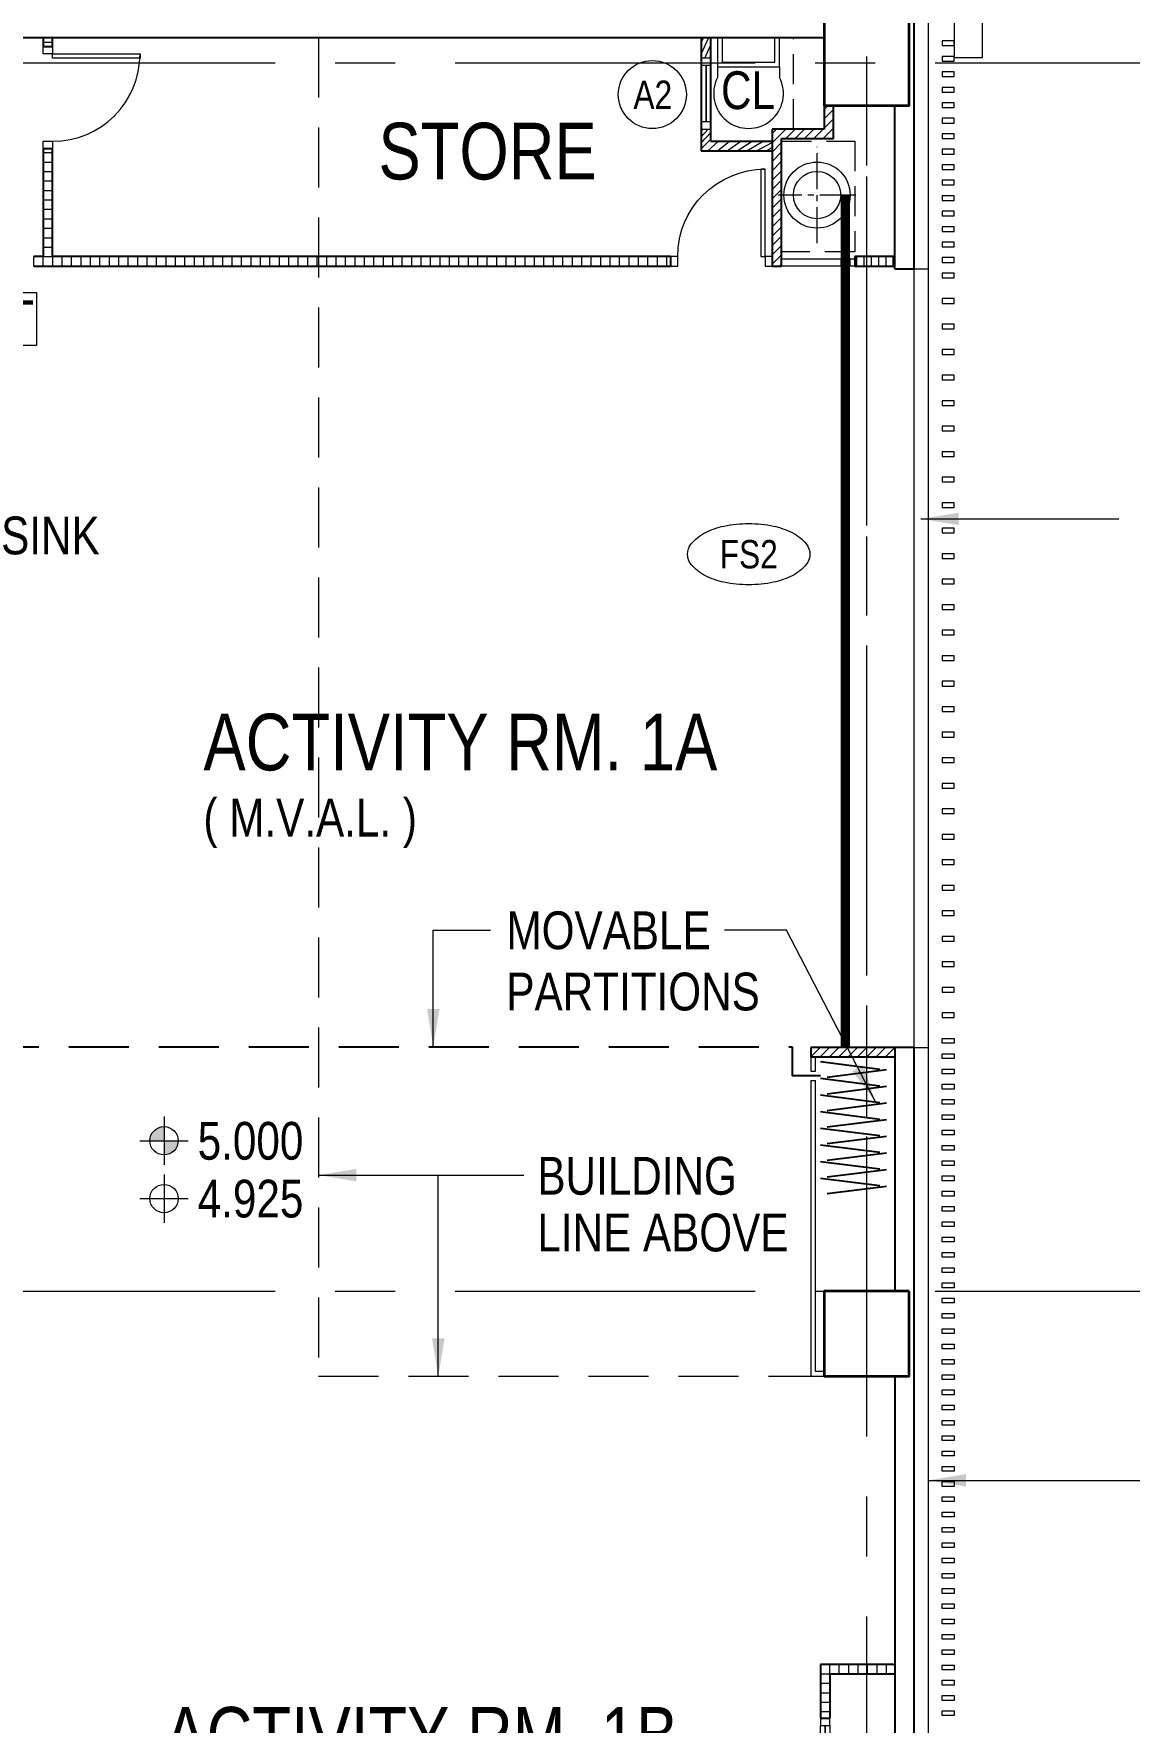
# Model space of a CAD drawing. Header units: millimetres. Extents: x 833576263 to 1668046980, y 817519639 to 1636103653.
# Drawn here: x 834056575 to 834068169, y 818042365 to 818060235 of the extents above; entities that cross this region are included whole.
import ezdxf
from ezdxf.enums import TextEntityAlignment as Align

# ---------------------------------------------------------------- set-up
doc = ezdxf.new("R2010")
doc.units = ezdxf.units.MM
doc.header["$LTSCALE"] = 100
doc.header["$MEASUREMENT"] = 0
for name, pattern in [('R_P_Grid$0$CENTER', [50.800000000000004, 31.75, -6.35, 6.35, -6.35]), ('R_P_LG$0$CENTER2', [28.575000000000003, 19.05, -3.175, 3.175, -3.175]), ('R_P_LG$0$DASHDOT2', [12.7, 6.35, -3.175, 0, -3.175]), ('R_P_LG$0$HIDDEN', [9.524999999999999, 6.35, -3.175]), ('R_P_LG$0$HIDDEN2', [4.762499999999999, 3.175, -1.5875])]:
    doc.linetypes.add(name, pattern=pattern)
for name, color, linetype, lineweight in [('R_P_Grid$0$RDA0251', 1, 'R_P_Grid$0$CENTER', 18), ('R_P_Grid$0$RDA0251-LG', 6, 'R_P_Grid$0$CENTER', 18), ('R_P_LG$0$RDA0321', 7, 'Continuous', 18), ('R_P_LG$0$RDA0322', 1, 'Continuous', 18), ('R_P_LG$0$RDA04011', 4, 'Continuous', 25), ('R_P_LG$0$RDA04031', 3, 'Continuous', 25), ('R_P_LG$0$RDA0505', 1, 'Continuous', 18), ('R_P_LG$0$RDA0506', 7, 'Continuous', 18), ('R_P_LG$0$RDA0621', 7, 'Continuous', 13), ('R_P_LG$0$RDA0624', 7, 'Continuous', 13), ('R_P_LG$0$RDA2141', 6, 'Continuous', 13), ('R_P_LG$0$RDA2142', 1, 'Continuous', 18), ('R_P_LG$0$RDA2202', 3, 'Continuous', 25), ('R_P_LG$0$RDA2203', 11, 'Continuous', 25), ('R_P_LG$0$RDA2301', 7, 'Continuous', 18), ('R_P_LG$0$RDA2302', 7, 'R_P_LG$0$HIDDEN', 18), ('R_P_LG$0$RDA2461', 7, 'Continuous', 18), ('R_P_LG$0$RDA2804S', 2, 'Continuous', 35), ('R_P_LG$0$RDA3151', 1, 'Continuous', 18), ('R_P_LG$0$RDA4701', 7, 'Continuous', 18), ('R_P_LG$0$RDA5801', 1, 'Continuous', 18), ('R_P_LG$0$RDA7101', 1, 'Continuous', 18), ('R_P_LG$0$RDA7202', 1, 'Continuous', 13)]:
    doc.layers.add(name, color=color, linetype=linetype, lineweight=lineweight)
doc.layers.add('X-REF', color=7, linetype='Continuous')
doc.styles.add('R_P_LG$0$Arial', font='arial.ttf', dxfattribs={"width": 0.8})
doc.styles.add('R_P_LG$0$Arial_3', font='arial.ttf', dxfattribs={"width": 0.8, "height": 800})
doc.styles.add('R_P_LG$0$romans', font='arial.ttf', dxfattribs={"width": 0.8})
doc.dimstyles.new('R_P_LG$0$M_200LA', dxfattribs={"dimscale": 200, "dimtxt": 2.5, "dimasz": 2, "dimexe": 0.8, "dimexo": 0, "dimgap": 0.75, "dimtad": 1, "dimdec": 0, "dimrnd": 1, "dimzin": 12, "dimdsep": 46, "dimtxsty": 'R_P_LG$0$romans', "dimcen": 2, "dimdle": 1, "dimclrd": 7, "dimclre": 7, "dimclrt": 4, "dimaunit": 1, "dimadec": 3, "dimazin": 0, "dimtfac": 1, "dimtdec": 0, "dimtix": 1, "dimtmove": 2, "dimatfit": 3, "dimfxl": 1, "dimtolj": 1, "dimlwd": 18, "dimlwe": 18, "dimarcsym": 0})
pattern_1 = [(45, (0, 0), (-49.49747468305833, 49.49747468305833), [])]

# ---------------------------------------------------------------- blocks, each defined once
blk = doc.blocks.new('R_P_Grid')
at = {"layer": 'R_P_Grid$0$RDA0251'}
for p, q in [((833964515, 818059926.6999925), (834072885.222222, 818059926.6999925)), ((833964515, 818046926.6999925), (834072885.2222219, 818046926.6999925))]:
    blk.add_line(p, q, dxfattribs=at)
at = {"layer": 'R_P_Grid$0$RDA0251-LG'}
blk.add_line((834065389.9999967, 818124763.3666668), (834065389.9999964, 818022877.1783665), dxfattribs=at)
blk = doc.blocks.new('R_P_LG$0$P46A_Door-Passage-Single-Flush-with-Vision-Panel - 925 x 2500mm-5915135-LG_F _5_000 Mpd_')
at = {"layer": 'R_P_LG$0$RDA3151'}
for p, q in [((-537.4999999847263, 18.65000000149012), (-462.499999980256, 18.65000000149012)), ((-537.4999999847263, -81.35000005178154), (-537.4999999847263, 18.65000000149012)), ((-462.499999980256, 18.65000000149012), (-462.499999980256, -81.35000005178154)), ((462.499999980256, 18.65000000149012), (537.4999999847263, 18.65000000149012)), ((462.499999980256, -81.35000005178154), (462.499999980256, 18.65000000149012)), ((537.4999999847263, 18.65000000149012), (537.4999999847263, -81.35000005178154)), ((-462.499999980256, -81.35000005178154), (-537.4999999847263, -81.35000005178154)), ((417.5000000059605, -81.35000005178154), (462.499999980256, -81.35000005178154)), ((417.5000000059605, -1006.350000012294), (417.5000000059605, -81.35000005178154)), ((537.4999999847263, -81.35000005178154), (462.499999980256, -81.35000005178154)), ((462.499999980256, -81.35000005178154), (462.499999980256, -1006.350000012294)), ((462.499999980256, -1006.350000012294), (417.5000000059605, -1006.350000012294))]:
    blk.add_line(p, q, dxfattribs=at)
blk.add_arc((462.499999980256, -81.35000005178154), 924.999999960512, 180, 269.9999999999996, dxfattribs=at)
blk = doc.blocks.new('R_P_LG$0$P46A_Symb_EXIT')
at = {"layer": 'R_P_LG$0$RDA7101'}
for p, q in [((-2.611913008149713, -0.9940047366544604), (-2.611913008149713, 1.805995251983404)), ((-2.611913008149713, 1.805995251983404), (3.199999989476055, 1.805995251983404)), ((3.199999989476055, 1.805995251983404), (3.199999989476055, -0.9940047366544604)), ((3.199999989476055, -0.9940047366544604), (-2.611913008149713, -0.9940047366544604))]:
    blk.add_line(p, q, dxfattribs=at)
at = {"layer": 'R_P_LG$0$RDA7101', "insert": (-1.890231524128467, 1.387825770769268), "char_height": 2, "width": 6.156960000000001, "attachment_point": 1, "style": 'R_P_LG$0$Arial_3'}
blk.add_mtext('EXIT', dxfattribs=at)
blk = doc.blocks.new('R_P_LG$0$LMark-FFL-1')
h = blk.add_hatch(color=256)
h.paths.add_polyline_path([(0, 0.75, 0.4142135623730951), (-0.75, 0), (3.637978807091713e-12, 7.275957614183426e-12)])
h.paths.add_polyline_path([(0.75, 0), (0, 0), (0, -0.75, 0.4142135623730951)])
for p, q in [((0, 1.279999999998836), (0, -1.279999999998836)), ((-1.280000000002474, 0), (1.279999999998836, 0))]:
    blk.add_line(p, q)
blk.add_circle((0, 0), 0.75)
at = {"color": 7, "style": 'R_P_LG$0$romans', "width": 0.8}
blk.add_attdef('FFL', (1.029999999998836, 1.029999999998836), '', height=2, dxfattribs=at)
blk = doc.blocks.new('R_P_LG$0$LMark-SFL-1')
for p, q in [((4.656612873077393e-10, 1.28000000026077), (4.656612873077393e-10, -1.279999999795109)), ((-1.279999999795109, 0), (1.28000000026077, 0))]:
    blk.add_line(p, q)
blk.add_circle((4.656612873077393e-10, 0), 0.75)
at = {"color": 7, "style": 'R_P_LG$0$romans', "width": 0.8}
blk.add_attdef('SFL', (1.03000000026077, 1.03000000026077), '', height=2, dxfattribs=at)
blk = doc.blocks.new('R_P_LG$0$A$C439F6EF7')
at = {"layer": 'R_P_LG$0$RDA2461'}
for p, q in [((0, 312.7250021696091), (-1.192092895507812e-07, 425.0499405860901)), ((656.3203226327896, 312.7250022888184), (656.3203226327896, 425.0499407052994)), ((656.3203226327896, 312.7250022888184), (0, 312.7250021696091)), ((0, 312.7250021696091), (0, 0)), ((606.3203226327896, 262.7250022888184), (50, 262.7250021696091)), ((50, 262.7250021696091), (50, 0)), ((606.3203226327896, 1.192092895507812e-07), (606.3203226327896, 262.7250022888184)), ((656.3203226327896, 1.192092895507812e-07), (656.3203226327896, 312.7250022888184)), ((0, 0), (50, 0)), ((606.3203226327896, 1.192092895507812e-07), (656.3203226327896, 1.192092895507812e-07))]:
    blk.add_line(p, q, dxfattribs=at)
blk.add_arc((328.1601612567902, 594.6344579458237), 369.35744006052, 332.6712756458311, 207.3287243541689, dxfattribs=at)
blk = doc.blocks.new('R_P_LG$0$AP_900_900')
at = {"layer": 'R_P_LG$0$RDA3151'}
for points in [[(-975.0000000581146, -83.65000004321337), (-900.0000000536442, -83.65000004321337), (-900.0000000536442, 16.35000001005828), (-975.0000000581146, 16.35000001005828)], [(-900.0000000536442, -33.65000001657754), (-900.0000000536442, 16.35000001005828), (0, 16.35000001005817), (0, -33.65000001657766)], [(0, -33.65000001657766), (0, 16.35000001005817), (900.0000000536442, 16.35000001005805), (900.0000000536442, -33.65000001657777)], [(900.0000000536442, -83.6500000432136), (975.0000000581146, -83.6500000432136), (975.0000000581146, 16.35000001005805), (900.0000000536442, 16.35000001005805)], [(-900.0000000536442, -83.65000004321337), (-900.0000000536442, -33.65000001657754), (0, -33.65000001657766), (0, -83.65000004321348)], [(0, -83.65000004321348), (0, -33.65000001657766), (900.0000000536442, -33.65000001657777), (900.0000000536442, -83.6500000432136)]]:
    blk.add_lwpolyline(points, close=True, dxfattribs=at)
blk = doc.blocks.new('R_P_LG$0$AP_600')
at = {"layer": 'R_P_LG$0$RDA3151'}
for points in [[(0, 0), (75.0000000044704, 0), (75.0000000044704, 100.0000000532716), (0, 100.0000000532716)], [(75.0000000044704, 50.00000002663582), (75.0000000044704, 100.0000000532716), (675.0000000581146, 100.0000000532715), (675.0000000581146, 50.00000002663571)], [(75.0000000044704, 0), (75.0000000044704, 50.00000002663582), (675.0000000581146, 50.00000002663571), (675.0000000581146, -1.13686837721616e-13)], [(675.0000000581146, -1.13686837721616e-13), (750.000000062585, -1.13686837721616e-13), (750.000000062585, 100.0000000532715), (675.0000000581146, 100.0000000532715)]]:
    blk.add_lwpolyline(points, close=True, dxfattribs=at)
blk = doc.blocks.new('R_P_LG')
at = {"layer": 'R_P_LG$0$RDA0621'}
h = blk.add_hatch(dxfattribs=at)
h.set_pattern_fill('_USER', color=256, scale=70, angle=45, pattern_type=0)
h.set_pattern_definition(pattern_1)
h.paths.add_polyline_path([(834063739.9999973, 818060196.6999964), (834063639.9999974, 818060196.6999964), (834063639.9999974, 818059976.6999966), (834063739.9999973, 818059976.6999966)])
h = blk.add_hatch(dxfattribs=at)
h.set_pattern_fill('_USER', color=256, scale=70, angle=45, pattern_type=0)
h.set_pattern_definition([(45, (834064389.9999973, 818059576.6999929), (-49.49747468305833, 49.49747468305833), [])])
h.paths.add_polyline_path([(834064489.9999973, 818057776.6999923), (834064489.9999973, 818059126.6999923), (834065039.9999965, 818059126.6999923), (834065039.9999965, 818059476.699993), (834064939.9999965, 818059476.699993), (834064939.9999965, 818059226.6999923), (834064389.9999973, 818059226.6999923), (834064389.9999974, 818057776.6999923)])
h = blk.add_hatch(dxfattribs=at)
h.set_pattern_fill('_USER', color=256, scale=70, angle=45, pattern_type=0)
h.set_pattern_definition(pattern_1)
h.paths.add_polyline_path([(834064389.9999973, 818059096.6999965), (834063739.9999973, 818059096.6999965), (834063739.9999971, 818059226.6999965), (834063639.9999973, 818059226.6999965), (834063639.9999974, 818058996.6999965), (834064389.9999973, 818058996.6999965)])
h = blk.add_hatch(dxfattribs=at)
h.set_pattern_fill('_USER', color=256, scale=100, double=1, pattern_type=0)
h.set_pattern_definition([(0, (834056774.999998, 818057876.6999924), (0, 100), []), (90, (834056774.999998, 818057876.6999924), (-100, 6.123233995736766e-15), [])])
h.paths.add_polyline_path([(834063314.9999974, 818057876.6999923), (834056774.999998, 818057876.6999924), (834056774.999998, 818059021.6999948), (834056674.999998, 818059021.6999948), (834056674.999998, 818057876.6999924), (834056574.9999975, 818057876.6999924), (834056574.9999975, 818057776.6999923), (834063314.9999974, 818057776.6999922)])
h = blk.add_hatch(dxfattribs=at)
h.set_pattern_fill('_USER', color=256, scale=70, angle=45, pattern_type=0)
h.set_pattern_definition(pattern_1)
h.paths.add_polyline_path([(834065264.9999971, 818057776.6999924), (834065689.9999973, 818057776.6999924), (834065689.9999973, 818057876.6999923), (834065264.9999971, 818057876.6999923)])
h = blk.add_hatch(dxfattribs=at)
h.set_pattern_fill('_USER', color=256, scale=70, angle=45, pattern_type=0)
h.set_pattern_definition([(45, (834065689.9999971, 818049506.6999931), (-49.49747468305833, 49.49747468305833), [])])
h.paths.add_polyline_path([(834065689.9999971, 818049506.6999934), (834064799.9999965, 818049506.699993), (834064799.9999965, 818049406.699993), (834065689.9999971, 818049406.6999934)])
h = blk.add_hatch(dxfattribs=at)
h.set_pattern_fill('_USER', color=256, scale=100, double=1, pattern_type=0)
h.set_pattern_definition([(0, (834064999.9999963, 818042876.6999922), (0, 100), []), (90, (834064999.9999963, 818042876.6999922), (-100, 6.123233995736766e-15), [])])
h.paths.add_polyline_path([(834065689.9999971, 818042976.6999924), (834064899.9999963, 818042976.6999924), (834064899.9999963, 818042406.6999934), (834064999.9999963, 818042406.6999934), (834064999.9999963, 818042876.6999922), (834065689.9999971, 818042876.6999922)])
at = {"layer": 'R_P_LG$0$RDA0624', "lineweight": 18}
h = blk.add_hatch(dxfattribs=at)
h.set_pattern_fill('DOTS', color=4, scale=90, angle=45, style=0)
h.set_pattern_definition([(45, (0, 0), (-50.51394068101398, 151.541822043042), [0, -142.875])])
edge = h.paths.add_edge_path()
edge.add_arc((834065389.9999963, 818020126.6999962), 13000.00000263652, 75.00000000414259, 89.9999999952714)
edge.add_line((834065389.9999974, 818033126.6999989), (833989233.5976833, 818033126.7000066))
edge.add_arc((833989233.597684, 818040126.7000055), 6999.999998927116, 227.4784739362417, 269.9999999941455, ccw=False)
edge.add_line((833984502.527596, 818034967.5357507), (833978583.9299077, 818040395.0234413))
edge.add_arc((833983314.9999862, 818045554.1876857), 6999.999984888378, 180, 227.4784739363992, ccw=False)
edge.add_line((833976315.0000013, 818045554.1876857), (833976315.0000013, 818098726.7000034))
edge.add_arc((833983314.976107, 818098726.709901), 6999.976105696999, 115.8417149994728, 180.0000810131503, ccw=False)
edge.add_line((833980263.7812061, 818105026.6999928), (834002230.1033152, 818105026.6999928))
edge.add_line((834002230.1033152, 818105026.6999928), (834002230.413197, 818116699.7000031))
edge.add_line((834002230.413197, 818116699.7000031), (833958315.0000013, 818116699.7000031))
edge.add_line((833958315.0000013, 818116699.7000031), (833958315.0000013, 818110699.7000031))
edge.add_line((833958315.0000013, 818110699.7000031), (833963315.0000012, 818110699.7000031))
edge.add_arc((833963315.0000015, 818103699.7000035), 6999.999999642372, -2.9272086976561695e-09, 90.00000000292721, ccw=False)
edge.add_line((833970315.0000012, 818103699.7000031), (833970315.0000012, 818045554.1876926))
edge.add_arc((833983315.0000013, 818045554.1876926), 13000.00000011921, 180, 227.4784739345236)
edge.add_line((833974528.726979, 818035972.8826468), (833980447.3246655, 818030545.3949575))
edge.add_arc((833989233.5976875, 818040126.7000029), 12999.99999955266, 227.4784739342649, 269.9999999989492)
edge.add_line((833989233.5976872, 818027126.7000034), (834065245.1822366, 818027126.700002))
edge.add_arc((834065245.1822366, 818019026.6999972), 8100.000004768372, 75.00000000437308, 90, ccw=False)
edge.add_line((834067341.6165025, 818026850.6991949), (834090782.7578804, 818020569.6642944))
edge.add_arc((834094147.4054662, 818033126.7000366), 13000.00000035616, 255.0000000030815, 269.9999999994746)
edge.add_line((834094147.4054661, 818020126.7000363), (834118759.2740967, 818020126.7000363))
edge.add_arc((834118759.2740966, 818033126.7000384), 13000.00000214577, 270.0000000005253, 282.2616543713316)
edge.add_line((834121520.1678634, 818020423.256975), (834124956.9902881, 818021170.1963334))
edge.add_arc((834126677.2394812, 818013254.9741181), 8100.000000232277, 20.44433993465998, 102.2616543725735, ccw=False)
edge.add_arc((834190761.176432, 818035930.6960492), 59878.77763876336, 183.6705173323146, 199.3563955367698, ccw=False)
edge.add_line((834131005.2285776, 818032097.3283995), (834127870.7181177, 818029996.4247496))
edge.add_line((834127870.7181177, 818029996.4247496), (834126362.9837276, 818029715.8154355))
edge.add_arc((834117071.8822508, 818047426.7000369), 20000.00000036203, 270.00000000068303, 297.68143099358963, ccw=False)
edge.add_line((834117071.882251, 818027426.7000365), (834089164.086918, 818027426.7000363))
edge.add_arc((834089164.0869178, 818033426.7000366), 6000.000000357628, 255.000000005385, 270.0000000022767, ccw=False)
edge.add_line((834087611.1726476, 818027631.1450784), (834068754.6475824, 818032683.7357408))
at = {"layer": 'R_P_LG$0$RDA0505'}
blk.add_lwpolyline([(834064141.9999967, 818054402.9999998, -0.0510992987918084), (834063879.9288416, 818054429.8534222, -0.06494810159960429), (834063683.7948023, 818054497.897402, -0.1042029422159153), (834063533.5575465, 818054617.2427155, -0.1747045217794032), (834063493.9999971, 818054726.9999987, -0.1747045213085235), (834063533.5575464, 818054836.7572827, -0.1042029417390606), (834063683.7948022, 818054956.1025965, -0.06494810174357293), (834063879.9288409, 818055024.1465762, -0.05109929896201625), (834064141.9999963, 818055050.9999998, -0.05109929887070399), (834064404.0711513, 818055024.1465769, -0.06494810183841693), (834064600.2051907, 818054956.1025965, -0.10420294148449), (834064750.4424466, 818054836.7572834, -0.1747045209127881), (834064789.9999973, 818054727, -0.1747045214206819), (834064750.4424465, 818054617.2427163, -0.1042029418778851), (834064600.2051908, 818054497.897403, -0.06494810172473942), (834064404.0711523, 818054429.8534224, -0.05109929906358399)], format="xyb", close=True, dxfattribs=at)
at = {"layer": 'R_P_LG$0$RDA0506'}
blk.add_circle((834063121.6571592, 818059591.5561223), 359.9999999999997, dxfattribs=at)
at = {"layer": 'R_P_LG$0$RDA0621'}
blk.add_line((834056674.999998, 818060146.6999958), (834056774.999998, 818060146.6999958), dxfattribs=at)
at = {"layer": 'R_P_LG$0$RDA2141'}
for p, q in [((834065889.9999971, 818057746.6999931), (834065889.9999971, 818049506.6999931)), ((834066039.9999971, 818057746.6999931), (834066039.9999971, 818049506.6999931))]:
    blk.add_line(p, q, dxfattribs=at)
for points in [[(834066314.9999964, 818060109.0529342), (834066314.9999964, 818060159.052934), (834066189.9999965, 818060159.052934), (834066189.9999965, 818060109.0529342)], [(834066314.9999964, 818059945.2294048), (834066314.9999964, 818059995.2294047), (834066189.9999965, 818059995.2294047), (834066189.9999965, 818059945.2294048)], [(834066314.9999964, 818059781.4058753), (834066314.9999964, 818059831.4058752), (834066189.9999965, 818059831.4058752), (834066189.9999965, 818059781.4058753)], [(834066314.9999964, 818059617.582346), (834066314.9999964, 818059667.5823458), (834066189.9999965, 818059667.5823458), (834066189.9999965, 818059617.582346)], [(834066314.9999964, 818059453.7588166), (834066314.9999964, 818059503.7588165), (834066189.9999965, 818059503.7588165), (834066189.9999965, 818059453.7588166)], [(834066314.9999964, 818059289.9352871), (834066314.9999964, 818059339.935287), (834066189.9999965, 818059339.935287), (834066189.9999965, 818059289.9352871)], [(834066314.9999964, 818059126.1117578), (834066314.9999964, 818059176.1117576), (834066189.9999965, 818059176.1117576), (834066189.9999965, 818059126.1117578)], [(834066314.9999964, 818058962.2882283), (834066314.9999964, 818059012.2882282), (834066189.9999965, 818059012.2882282), (834066189.9999965, 818058962.2882283)], [(834066314.9999964, 818058798.4646989), (834066314.9999964, 818058848.4646988), (834066189.9999965, 818058848.4646988), (834066189.9999965, 818058798.4646989)], [(834066314.9999964, 818058634.6411694), (834066314.9999964, 818058684.6411693), (834066189.9999965, 818058684.6411693), (834066189.9999965, 818058634.6411694)], [(834066314.9999964, 818058470.8176401), (834066314.9999964, 818058520.81764), (834066189.9999965, 818058520.81764), (834066189.9999965, 818058470.8176401)], [(834066314.9999964, 818058306.9941107), (834066314.9999964, 818058356.9941106), (834066189.9999965, 818058356.9941106), (834066189.9999965, 818058306.9941107)], [(834066314.9999964, 818058143.1705812), (834066314.9999964, 818058193.1705811), (834066189.9999965, 818058193.1705811), (834066189.9999965, 818058143.1705812)], [(834066314.9999964, 818057979.3470519), (834066314.9999964, 818058029.3470517), (834066189.9999965, 818058029.3470517), (834066189.9999965, 818057979.3470519)], [(834066314.9999964, 818057815.5235224), (834066314.9999964, 818057865.5235223), (834066189.9999965, 818057865.5235223), (834066189.9999965, 818057815.5235224)], [(834066314.9999964, 818057651.699993), (834066314.9999964, 818057701.6999929), (834066189.9999965, 818057701.6999929), (834066189.9999965, 818057651.699993)], [(834066314.9999967, 818057381.6999928), (834066314.9999967, 818057431.6999927), (834066189.9999968, 818057431.6999927), (834066189.9999968, 818057381.6999928)], [(834066314.9999967, 818057111.6999928), (834066314.9999967, 818057161.6999927), (834066189.9999968, 818057161.6999927), (834066189.9999968, 818057111.6999928)], [(834066314.9999967, 818056841.6999928), (834066314.9999967, 818056891.6999927), (834066189.9999968, 818056891.6999927), (834066189.9999968, 818056841.6999928)], [(834066314.9999967, 818056571.6999928), (834066314.9999967, 818056621.6999927), (834066189.9999968, 818056621.6999927), (834066189.9999968, 818056571.6999928)], [(834066314.9999967, 818056301.6999928), (834066314.9999967, 818056351.6999927), (834066189.9999968, 818056351.6999927), (834066189.9999968, 818056301.6999928)], [(834066314.9999967, 818056031.6999928), (834066314.9999967, 818056081.6999927), (834066189.9999968, 818056081.6999927), (834066189.9999968, 818056031.6999928)], [(834066314.9999967, 818055761.6999928), (834066314.9999967, 818055811.6999927), (834066189.9999968, 818055811.6999927), (834066189.9999968, 818055761.6999928)], [(834066314.9999967, 818055491.6999928), (834066314.9999967, 818055541.6999927), (834066189.9999968, 818055541.6999927), (834066189.9999968, 818055491.6999928)], [(834066314.9999967, 818055221.6999928), (834066314.9999967, 818055271.6999927), (834066189.9999968, 818055271.6999927), (834066189.9999968, 818055221.6999928)], [(834066314.9999967, 818054951.6999928), (834066314.9999967, 818055001.6999927), (834066189.9999968, 818055001.6999927), (834066189.9999968, 818054951.6999928)], [(834066314.9999967, 818054681.6999928), (834066314.9999967, 818054731.6999927), (834066189.9999968, 818054731.6999927), (834066189.9999968, 818054681.6999928)], [(834066314.9999967, 818054411.6999928), (834066314.9999967, 818054461.6999927), (834066189.9999968, 818054461.6999927), (834066189.9999968, 818054411.6999928)], [(834066314.9999967, 818054141.6999928), (834066314.9999967, 818054191.6999927), (834066189.9999968, 818054191.6999927), (834066189.9999968, 818054141.6999928)], [(834066314.9999967, 818053871.6999928), (834066314.9999967, 818053921.6999927), (834066189.9999968, 818053921.6999927), (834066189.9999968, 818053871.6999928)], [(834066314.9999967, 818053601.6999928), (834066314.9999967, 818053651.6999927), (834066189.9999968, 818053651.6999927), (834066189.9999968, 818053601.6999928)], [(834066314.9999967, 818053331.6999928), (834066314.9999967, 818053381.6999927), (834066189.9999968, 818053381.6999927), (834066189.9999968, 818053331.6999928)], [(834066314.9999967, 818053061.6999928), (834066314.9999967, 818053111.6999927), (834066189.9999968, 818053111.6999927), (834066189.9999968, 818053061.6999928)], [(834066314.9999967, 818052791.6999928), (834066314.9999967, 818052841.6999927), (834066189.9999968, 818052841.6999927), (834066189.9999968, 818052791.6999928)], [(834066314.9999967, 818052521.6999928), (834066314.9999967, 818052571.6999927), (834066189.9999968, 818052571.6999927), (834066189.9999968, 818052521.6999928)], [(834066314.9999967, 818052251.6999928), (834066314.9999967, 818052301.6999927), (834066189.9999968, 818052301.6999927), (834066189.9999968, 818052251.6999928)], [(834066314.9999967, 818051981.6999928), (834066314.9999967, 818052031.6999927), (834066189.9999968, 818052031.6999927), (834066189.9999968, 818051981.6999928)], [(834066314.9999967, 818051711.6999928), (834066314.9999967, 818051761.6999927), (834066189.9999968, 818051761.6999927), (834066189.9999968, 818051711.6999928)], [(834066314.9999967, 818051441.6999928), (834066314.9999967, 818051491.6999927), (834066189.9999968, 818051491.6999927), (834066189.9999968, 818051441.6999928)], [(834066314.9999967, 818051171.6999928), (834066314.9999967, 818051221.6999927), (834066189.9999968, 818051221.6999927), (834066189.9999968, 818051171.6999928)], [(834066314.9999967, 818050901.6999928), (834066314.9999967, 818050951.6999927), (834066189.9999968, 818050951.6999927), (834066189.9999968, 818050901.6999928)], [(834066314.9999967, 818050631.6999928), (834066314.9999967, 818050681.6999927), (834066189.9999968, 818050681.6999927), (834066189.9999968, 818050631.6999928)], [(834066314.9999967, 818050361.6999928), (834066314.9999967, 818050411.6999927), (834066189.9999968, 818050411.6999927), (834066189.9999968, 818050361.6999928)], [(834066314.9999967, 818050091.6999928), (834066314.9999967, 818050141.6999927), (834066189.9999968, 818050141.6999927), (834066189.9999968, 818050091.6999928)], [(834066314.9999967, 818049821.6999928), (834066314.9999967, 818049871.6999927), (834066189.9999968, 818049871.6999927), (834066189.9999968, 818049821.6999928)], [(834066314.9999967, 818049601.6999925), (834066314.9999967, 818049551.6999927), (834066189.9999968, 818049551.6999927), (834066189.9999968, 818049601.6999925)], [(834066314.9999967, 818049439.9530046), (834066314.9999967, 818049389.9530047), (834066189.9999968, 818049389.9530047), (834066189.9999968, 818049439.9530046)], [(834066314.9999967, 818049278.2060167), (834066314.9999967, 818049228.2060168), (834066189.9999968, 818049228.2060168), (834066189.9999968, 818049278.2060167)], [(834066314.9999967, 818049116.4590287), (834066314.9999967, 818049066.4590288), (834066189.9999968, 818049066.4590288), (834066189.9999968, 818049116.4590287)], [(834066314.9999967, 818048954.7120408), (834066314.9999967, 818048904.7120409), (834066189.9999968, 818048904.7120409), (834066189.9999968, 818048954.7120408)], [(834066314.9999967, 818048792.9650527), (834066314.9999967, 818048742.9650528), (834066189.9999968, 818048742.9650528), (834066189.9999968, 818048792.9650527)], [(834066314.9999967, 818048631.2180648), (834066314.9999967, 818048581.2180649), (834066189.9999968, 818048581.2180649), (834066189.9999968, 818048631.2180648)], [(834066314.9999967, 818048469.4710768), (834066314.9999967, 818048419.471077), (834066189.9999968, 818048419.471077), (834066189.9999968, 818048469.4710768)], [(834066314.9999967, 818048307.7240889), (834066314.9999967, 818048257.724089), (834066189.9999968, 818048257.724089), (834066189.9999968, 818048307.7240889)], [(834066314.9999967, 818048145.977101), (834066314.9999967, 818048095.9771011), (834066189.9999968, 818048095.9771011), (834066189.9999968, 818048145.977101)], [(834066314.9999967, 818047984.230113), (834066314.9999967, 818047934.2301131), (834066189.9999968, 818047934.2301131), (834066189.9999968, 818047984.230113)], [(834066314.9999967, 818047822.4831251), (834066314.9999967, 818047772.4831252), (834066189.9999968, 818047772.4831252), (834066189.9999968, 818047822.4831251)], [(834066314.9999967, 818047660.7361372), (834066314.9999967, 818047610.7361373), (834066189.9999968, 818047610.7361373), (834066189.9999968, 818047660.7361372)], [(834066314.9999967, 818047498.9891492), (834066314.9999967, 818047448.9891493), (834066189.9999968, 818047448.9891493), (834066189.9999968, 818047498.9891492)], [(834066314.9999967, 818047337.2421612), (834066314.9999967, 818047287.2421613), (834066189.9999968, 818047287.2421613), (834066189.9999968, 818047337.2421612)], [(834066314.9999967, 818047175.4951732), (834066314.9999967, 818047125.4951733), (834066189.9999968, 818047125.4951733), (834066189.9999968, 818047175.4951732)], [(834066314.9999967, 818047013.7481853), (834066314.9999967, 818046963.7481854), (834066189.9999968, 818046963.7481854), (834066189.9999968, 818047013.7481853)], [(834066314.9999967, 818046852.0011973), (834066314.9999967, 818046802.0011975), (834066189.9999968, 818046802.0011975), (834066189.9999968, 818046852.0011973)], [(834066314.9999967, 818046690.2542094), (834066314.9999967, 818046640.2542095), (834066189.9999968, 818046640.2542095), (834066189.9999968, 818046690.2542094)], [(834066314.9999967, 818046528.5072215), (834066314.9999967, 818046478.5072216), (834066189.9999968, 818046478.5072216), (834066189.9999968, 818046528.5072215)], [(834066314.9999967, 818046366.7602335), (834066314.9999967, 818046316.7602336), (834066189.9999968, 818046316.7602336), (834066189.9999968, 818046366.7602335)], [(834066314.9999967, 818046205.0132456), (834066314.9999967, 818046155.0132457), (834066189.9999968, 818046155.0132457), (834066189.9999968, 818046205.0132456)], [(834066314.9999967, 818046043.2662576), (834066314.9999967, 818045993.2662578), (834066189.9999968, 818045993.2662578), (834066189.9999968, 818046043.2662576)], [(834066314.9999967, 818045881.5192697), (834066314.9999967, 818045831.5192698), (834066189.9999968, 818045831.5192698), (834066189.9999968, 818045881.5192697)], [(834066314.9999967, 818045719.7722816), (834066314.9999967, 818045669.7722818), (834066189.9999968, 818045669.7722818), (834066189.9999968, 818045719.7722816)], [(834066314.9999967, 818045558.0252937), (834066314.9999967, 818045508.0252938), (834066189.9999968, 818045508.0252938), (834066189.9999968, 818045558.0252937)], [(834066314.9999967, 818045396.2783058), (834066314.9999967, 818045346.2783059), (834066189.9999968, 818045346.2783059), (834066189.9999968, 818045396.2783058)], [(834066314.9999967, 818045234.5313178), (834066314.9999967, 818045184.531318), (834066189.9999968, 818045184.531318), (834066189.9999968, 818045234.5313178)], [(834066314.9999967, 818045072.7843299), (834066314.9999967, 818045022.78433), (834066189.9999968, 818045022.78433), (834066189.9999968, 818045072.7843299)], [(834066314.9999967, 818044911.037342), (834066314.9999967, 818044861.0373421), (834066189.9999968, 818044861.0373421), (834066189.9999968, 818044911.037342)], [(834066314.9999967, 818044749.290354), (834066314.9999967, 818044699.2903541), (834066189.9999968, 818044699.2903541), (834066189.9999968, 818044749.290354)], [(834066314.9999967, 818044587.5433661), (834066314.9999967, 818044537.5433662), (834066189.9999968, 818044537.5433662), (834066189.9999968, 818044587.5433661)], [(834066314.9999967, 818044425.7963781), (834066314.9999967, 818044375.7963783), (834066189.9999968, 818044375.7963783), (834066189.9999968, 818044425.7963781)], [(834066314.9999967, 818044264.0493901), (834066314.9999967, 818044214.0493902), (834066189.9999968, 818044214.0493902), (834066189.9999968, 818044264.0493901)], [(834066314.9999967, 818044102.3024021), (834066314.9999967, 818044052.3024023), (834066189.9999968, 818044052.3024023), (834066189.9999968, 818044102.3024021)], [(834066314.9999967, 818043940.5554142), (834066314.9999967, 818043890.5554143), (834066189.9999968, 818043890.5554143), (834066189.9999968, 818043940.5554142)], [(834066314.9999967, 818043778.8084263), (834066314.9999967, 818043728.8084264), (834066189.9999968, 818043728.8084264), (834066189.9999968, 818043778.8084263)], [(834066314.9999967, 818043617.0614383), (834066314.9999967, 818043567.0614384), (834066189.9999968, 818043567.0614384), (834066189.9999968, 818043617.0614383)], [(834066314.9999967, 818043455.3144504), (834066314.9999967, 818043405.3144505), (834066189.9999968, 818043405.3144505), (834066189.9999968, 818043455.3144504)], [(834066314.9999967, 818043293.5674624), (834066314.9999967, 818043243.5674626), (834066189.9999968, 818043243.5674626), (834066189.9999968, 818043293.5674624)], [(834066314.9999967, 818043131.8204745), (834066314.9999967, 818043081.8204746), (834066189.9999968, 818043081.8204746), (834066189.9999968, 818043131.8204745)], [(834066314.9999967, 818042970.0734866), (834066314.9999967, 818042920.0734867), (834066189.9999968, 818042920.0734867), (834066189.9999968, 818042970.0734866)], [(834066314.9999967, 818042808.3264985), (834066314.9999967, 818042758.3264986), (834066189.9999968, 818042758.3264986), (834066189.9999968, 818042808.3264985)], [(834066314.9999967, 818042646.5795106), (834066314.9999967, 818042596.5795107), (834066189.9999968, 818042596.5795107), (834066189.9999968, 818042646.5795106)], [(834066314.9999967, 818042484.8325226), (834066314.9999967, 818042434.8325227), (834066189.9999968, 818042434.8325227), (834066189.9999968, 818042484.8325226)]]:
    blk.add_lwpolyline(points, close=True, dxfattribs=at)
at = {"layer": 'R_P_LG$0$RDA2142'}
for p, q in [((834066039.9999967, 818060526.6999946), (834066039.9999967, 818057746.6999931)), ((834065889.9999967, 818057746.6999931), (834066039.9999967, 818057746.6999931)), ((834065889.9999971, 818049506.6999931), (834066039.9999971, 818049506.6999931)), ((834066039.9999971, 818049506.6999931), (834066039.9999971, 818036176.96525))]:
    blk.add_line(p, q, dxfattribs=at)
at = {"layer": 'R_P_LG$0$RDA2202'}
for p, q in [((834065889.9999967, 818060526.6999946), (834065889.9999967, 818057746.6999931)), ((834055339.9999964, 818060196.6999965), (834064939.9999965, 818060196.6999965)), ((834065689.9999973, 818057746.6999931), (834065689.9999973, 818059476.699993)), ((834065689.9999973, 818057746.6999931), (834065889.9999967, 818057746.6999931)), ((834065889.9999971, 818049506.6999931), (834065689.9999971, 818049506.6999931)), ((834065689.9999971, 818049506.6999931), (834065689.9999971, 818046926.6999935)), ((834065889.9999971, 818049506.6999931), (834065889.9999971, 818036426.6999931)), ((834065689.9999971, 818046026.6999935), (834065689.9999971, 818037376.699993))]:
    blk.add_line(p, q, dxfattribs=at)
at = {"layer": 'R_P_LG$0$RDA2203'}
for p, q in [((834056674.999998, 818060196.6999965), (834056674.999998, 818060096.6999949)), ((834056774.9999979, 818060096.6999949), (834056674.9999981, 818060096.6999949)), ((834056774.999998, 818060096.6999949), (834056774.999998, 818060196.6999965)), ((834063639.9999974, 818060196.6999965), (834063639.9999974, 818058996.6999965)), ((834063739.9999973, 818059096.6999965), (834063739.9999973, 818060196.6999964)), ((834064939.9999965, 818059476.699993), (834064939.9999965, 818059226.6999923)), ((834065039.9999965, 818059126.6999923), (834065039.9999965, 818059476.699993)), ((834064389.9999973, 818059226.6999923), (834064389.9999973, 818057776.6999923)), ((834064939.9999965, 818059226.6999923), (834064389.9999973, 818059226.6999923)), ((834056674.999998, 818059021.6999949), (834056674.999998, 818057876.6999923)), ((834056674.999998, 818059021.6999948), (834056774.9999979, 818059021.6999948)), ((834056774.999998, 818057876.6999923), (834056774.999998, 818059021.6999949)), ((834063639.9999974, 818058996.6999965), (834064389.9999974, 818058996.6999965)), ((834063739.9999973, 818059096.6999965), (834064389.9999973, 818059096.6999965)), ((834064489.9999973, 818057776.6999923), (834064489.9999973, 818059126.6999923)), ((834064489.9999973, 818059126.6999923), (834065039.9999965, 818059126.6999923)), ((834056674.999998, 818057876.6999924), (834056574.9999976, 818057876.6999924)), ((834056574.9999976, 818057776.6999923), (834063314.9999974, 818057776.6999922)), ((834063314.9999974, 818057876.6999923), (834056774.999998, 818057876.6999924)), ((834063314.9999974, 818057876.6999921), (834063314.9999974, 818057776.6999923)), ((834064389.9999973, 818057776.6999923), (834064489.9999973, 818057776.6999923)), ((834065689.9999973, 818057876.6999923), (834065264.9999971, 818057876.6999924)), ((834065264.9999971, 818057876.6999924), (834065264.9999971, 818057776.6999924)), ((834065264.9999971, 818057776.6999924), (834065689.9999973, 818057776.6999923)), ((834065689.9999971, 818049506.6999933), (834064799.9999967, 818049506.6999933)), ((834064799.9999965, 818049506.6999931), (834064799.9999965, 818049406.699993)), ((834064799.9999967, 818049406.699993), (834065689.9999971, 818049406.699993)), ((834065689.9999971, 818042976.6999924), (834064899.9999964, 818042976.6999924)), ((834064899.9999963, 818042976.6999923), (834064899.9999963, 818042406.6999934)), ((834064999.9999963, 818042876.6999922), (834065689.9999971, 818042876.6999922)), ((834064999.9999963, 818042876.6999922), (834064999.9999963, 818042406.6999934)), ((834064899.9999963, 818042406.6999934), (834064999.9999963, 818042406.6999934))]:
    blk.add_line(p, q, dxfattribs=at)
at = {"layer": 'R_P_LG$0$RDA2301', "linetype": 'R_P_LG$0$HIDDEN2'}
blk.add_line((834064614.9999974, 818059226.6999922), (834064614.9999974, 818060196.6999946), dxfattribs=at)
at = {"layer": 'R_P_LG$0$RDA2302'}
for p, q in [((834059589.9999967, 818060196.6999965), (834059589.9999968, 818046026.6999935)), ((834065389.9999967, 818059476.699993), (834065389.9999967, 818049506.6999931)), ((834065389.9999964, 818049406.699993), (834065389.9999964, 818046926.6999935)), ((834059589.9999968, 818046026.6999935), (834064939.9999965, 818046026.6999935))]:
    blk.add_line(p, q, dxfattribs=at)
at = {"layer": 'R_P_LG$0$RDA2804S'}
for points in [[(834065839.9999967, 818060376.6999929), (834064939.9999965, 818060376.6999929), (834064939.9999965, 818059476.699993), (834065839.9999967, 818059476.699993)], [(834065839.9999967, 818046926.6999935), (834064939.9999965, 818046926.6999935), (834064939.9999965, 818046026.6999935), (834065839.9999967, 818046026.6999935)]]:
    blk.add_lwpolyline(points, close=True, dxfattribs=at)
at = {"layer": 'R_P_LG$0$RDA3151'}
for p, q in [((834064799.9999965, 818049406.699993), (834064799.9999965, 818049256.6999923)), ((834064849.9999964, 818049256.6999923), (834064849.9999965, 818049406.699993)), ((834064799.9999967, 818049256.6999923), (834064849.9999967, 818049256.6999923)), ((834064799.9999968, 818049156.6999924), (834064799.9999965, 818046026.6999938)), ((834064799.9999969, 818049156.6999923), (834064849.9999967, 818049156.6999923)), ((834064849.9999965, 818046076.6999935), (834064849.9999967, 818049156.6999924)), ((834064799.9999965, 818046026.6999938), (834064939.9999965, 818046026.6999935)), ((834064939.9999965, 818046076.6999935), (834064849.9999965, 818046076.6999935))]:
    blk.add_line(p, q, dxfattribs=at)
at = {"layer": 'R_P_LG$0$RDA4701'}
blk.add_lwpolyline([(834066314.9999961, 818059983.4470704), (834066614.9999961, 818059983.4470704), (834066614.9999961, 818067241.2702581), (834066314.9999961, 818067241.2702581)], close=True, dxfattribs=at)
at = {"layer": 'R_P_LG$0$RDA5801', "linetype": 'R_P_LG$0$CENTER2', "ltscale": 0.2}
for p, q in [((834064864.9999971, 818058017.4544355), (834064864.9999971, 818059037.4544355)), ((834065274.9999973, 818058527.4544355), (834064454.9999971, 818058527.4544355))]:
    blk.add_line(p, q, dxfattribs=at)
at = {"layer": 'R_P_LG$0$RDA5801', "linetype": 'R_P_LG$0$HIDDEN2'}
blk.add_lwpolyline([(834065264.9999973, 818059096.6999846), (834065264.9999973, 818057926.6999923), (834064489.9999973, 818057926.6999923), (834064489.9999973, 818059096.6999846)], close=True, dxfattribs=at)
at = {"layer": 'R_P_LG$0$RDA5801', "linetype": 'R_P_LG$0$DASHDOT2', "const_width": 100}
blk.add_lwpolyline([(834065164.9999973, 818058527.4544355), (834065164.9999973, 818049506.6999933)], dxfattribs=at)
at = {"layer": 'R_P_LG$0$RDA5801'}
for points in [[(834065114.999997, 818057776.6999927), (834064489.9999973, 818057776.6999934), (834064489.9999973, 818057851.6999936), (834065114.9999971, 818057851.6999924)], [(834065264.9999971, 818057776.6999924), (834065214.999997, 818057776.6999927), (834065214.9999973, 818057851.6999924), (834065264.9999973, 818057851.6999924)]]:
    blk.add_lwpolyline(points, close=True, dxfattribs=at)
for radius in [349.9999999735505, 250.0000000622124]:
    blk.add_circle((834064864.9999971, 818058527.4544355), radius, dxfattribs=at)
at = {"layer": 'R_P_LG$0$RDA7202', "color": 4, "linetype": 'R_P_LG$0$HIDDEN', "lineweight": 25}
for p, q in [((834055039.9999948, 818049511.7009863), (834064599.9999965, 818049511.7009863)), ((834064599.9999965, 818049511.7009863), (834064599.9999965, 818049206.6999924)), ((834064899.7994593, 818049356.7004838), (834065601.7205828, 818049268.6212859)), ((834064899.7994593, 818049206.6999924), (834064599.9999965, 818049206.6999924)), ((834065601.7205828, 818049268.6212859), (834064899.7994593, 818049180.5420879)), ((834064899.7994593, 818049180.5420879), (834065601.7205828, 818049092.4628898)), ((834065601.7205828, 818049092.4628898), (834064899.7994593, 818049004.3836918)), ((834064899.7994593, 818049004.3836918), (834065601.7205828, 818048916.3044938)), ((834065601.7205828, 818048916.3044938), (834064899.7994593, 818048828.2252959)), ((834064899.7994593, 818048828.2252959), (834065601.7205828, 818048740.1460979)), ((834065601.7205828, 818048740.1460979), (834064899.7994593, 818048652.0668998)), ((834064899.7994593, 818048652.0668998), (834065601.7205828, 818048563.9877018)), ((834065601.7205828, 818048563.9877018), (834064899.7994593, 818048475.9085038)), ((834064899.7994593, 818048475.9085038), (834065601.7205828, 818048387.8293059)), ((834065601.7205828, 818048387.8293059), (834064899.7994593, 818048299.7501079)), ((834064899.7994593, 818048299.7501079), (834065601.7205828, 818048211.6709098)), ((834065601.7205828, 818048211.6709098), (834064899.7994593, 818048123.5917118)), ((834064899.7994593, 818048123.5917118), (834065601.7205828, 818048035.5125138)), ((834065601.7205828, 818048035.5125138), (834064899.7994593, 818047947.4333159))]:
    blk.add_line(p, q, dxfattribs=at)
at = {"layer": 'R_P_LG$0$RDA0321'}
ref = blk.add_blockref('R_P_LG$0$LMark-SFL-1', (834057953.6776336, 818047906.8771702, 1.450008024794352e-06), dxfattribs=dict(at, xscale=200, yscale=200, zscale=200))
ref.add_attrib('SFL', '4.925', dxfattribs={"layer": '0', "color": 7, "height": 399.9999999999996, "style": 'R_P_LG$0$romans', "width": 0.7999999999999999}).set_placement((834058869.0227906, 818047906.8771702), align=Align.MIDDLE)
at = {"layer": 'R_P_LG$0$RDA0322'}
ref = blk.add_blockref('R_P_LG$0$LMark-FFL-1', (834057953.6175793, 818048518.8771632), dxfattribs=dict(at, xscale=200, yscale=200, zscale=200))
ref.add_attrib('FFL', '5.000', dxfattribs={"layer": '0', "color": 7, "height": 399.9999999999998, "rotation": 9.488226654631971e-07, "style": 'R_P_LG$0$romans', "width": 0.7999999999999997}).set_placement((834058868.9392715, 818048518.8537041), align=Align.MIDDLE)
at = {"layer": 'R_P_LG$0$RDA2141', "rotation": 270}
blk.add_blockref('R_P_LG$0$AP_600', (834063639.9999973, 818059976.6999966), dxfattribs=at)
at = {"layer": 'R_P_LG$0$RDA2461', "rotation": 180}
blk.add_blockref('R_P_LG$0$A$C439F6EF7', (834064468.160158, 818060196.6999947), dxfattribs=at)
at = {"layer": 'R_P_LG$0$RDA3151', "rotation": 90}
for name, p in [('R_P_LG$0$P46A_Door-Passage-Single-Flush-with-Vision-Panel - 925 x 2500mm-5915135-LG_F _5_000 Mpd_', (834056693.6499978, 818059559.1999949)), ('R_P_LG$0$AP_900_900', (834064916.3499962, 818041431.6999934))]:
    blk.add_blockref(name, p, dxfattribs=at)
at = {"layer": 'R_P_LG$0$RDA3151', "xscale": -1, "rotation": 180}
blk.add_blockref('R_P_LG$0$P46A_Door-Passage-Single-Flush-with-Vision-Panel - 925 x 2500mm-5915135-LG_F _5_000 Mpd_', (834063852.4999974, 818057795.349992), dxfattribs=at)
at = {"layer": 'R_P_LG$0$RDA7101', "xscale": 200, "yscale": 200, "zscale": 200}
blk.add_blockref('R_P_LG$0$P46A_Symb_EXIT', (834055962.3825991, 818057135.5009432), dxfattribs=at)
at = {"layer": 'R_P_LG$0$RDA04011', "style": 'R_P_LG$0$Arial', "width": 0.8}
for s, p in [('CL', (834063848.8653687, 818059437.3546599)), ('MOVABLE', (834061578.1199033, 818050546.5425901)), ('PARTITIONS', (834061576.8102171, 818049898.3134234))]:
    blk.add_text(s, height=400, dxfattribs=at).set_placement(p)
at = {"layer": 'R_P_LG$0$RDA04011', "insert": (834061905.1092418, 818048348.092205), "char_height": 400, "width": 3066.151433348656, "attachment_point": 1, "line_spacing_factor": 0.9, "style": 'R_P_LG$0$Arial'}
blk.add_mtext('BUILDING LINE ABOVE', dxfattribs=at)
at = {"layer": 'R_P_LG$0$RDA04031', "style": 'R_P_LG$0$Arial', "width": 0.8}
for s, p in [('STORE', (834060223.2204766, 818058692.8132778)), ('ACTIVITY RM. 1A', (834058370.7542709, 818052438.6492498)), ('ACTIVITY RM. 1B', (834057956.8205949, 818041926.495298))]:
    blk.add_text(s, height=599.9999999999993, dxfattribs=at).set_placement(p)
at = {"layer": 'R_P_LG$0$RDA04031', "color": 4, "lineweight": 25, "style": 'R_P_LG$0$Arial', "width": 0.7999999523162842}
blk.add_text('( M.V.A.L. )', height=400, dxfattribs=at).set_placement((834058370.7542709, 818051738.6492498))
at = {"layer": 'R_P_LG$0$RDA04031', "color": 4, "insert": (834056229.4569757, 818055125.179655), "char_height": 400, "width": 2513.274796338081, "attachment_point": 1, "line_spacing_factor": 0.9, "style": 'R_P_LG$0$Arial'}
blk.add_mtext('SINK', dxfattribs=at)
at = {"layer": 'R_P_LG$0$RDA0505', "style": 'R_P_LG$0$Arial', "width": 0.8}
blk.add_text('FS2', height=299.9999999999996, dxfattribs=at).set_placement((834064141.9999963, 818054727), align=Align.MIDDLE)
at = {"layer": 'R_P_LG$0$RDA0506', "color": 0, "lineweight": 15, "style": 'R_P_LG$0$Arial', "width": 0.8}
blk.add_text('A2', height=299.9999999999993, dxfattribs=at).set_placement((834063126.6571596, 818059591.5561225), align=Align.MIDDLE)
at = {"layer": 'R_P_LG$0$RDA0321'}
blk.add_leader([(834065964.9999968, 818055100.3029941), (834068057.8432953, 818055100.3029941)], dimstyle='R_P_LG$0$M_200LA', override={"dimgap": 0.75, "dimtad": 0}, dxfattribs=at)
at = {"layer": 'R_P_LG$0$RDA04011'}
for points, override in [([(834060803.5368884, 818049511.7009863), (834060803.5368884, 818050746.5425901), (834061408.7642615, 818050746.5425901)], {"dimtad": 0}), ([(834065482.1639836, 818048931.3068196), (834064540.2844006, 818050746.5425901), (834063884.2193745, 818050746.5425901)], {"dimgap": 0.75, "dimtad": 0}), ([(834059589.9999968, 818048155.1470126), (834061762.5321008, 818048155.1470126)], {"dimgap": 0.75, "dimtad": 0}), ([(834060856.6012079, 818046026.699993), (834060856.6012079, 818048155.1470126), (834061762.5321008, 818048155.1470126)], {"dimgap": 0.75, "dimtad": 0}), ([(834066039.9999967, 818044924.6518195), (834069084.2569693, 818044924.6518195)], {"dimtad": 0})]:
    blk.add_leader(points, dimstyle='R_P_LG$0$M_200LA', override=override, dxfattribs=at)

msp = doc.modelspace()

# ---------------------------------------------------------------- block references
at = {"layer": 'X-REF'}
for name in ['R_P_LG', 'R_P_Grid']:
    msp.add_blockref(name, (0, 0), dxfattribs=at)

doc.saveas('drawing.dxf')
